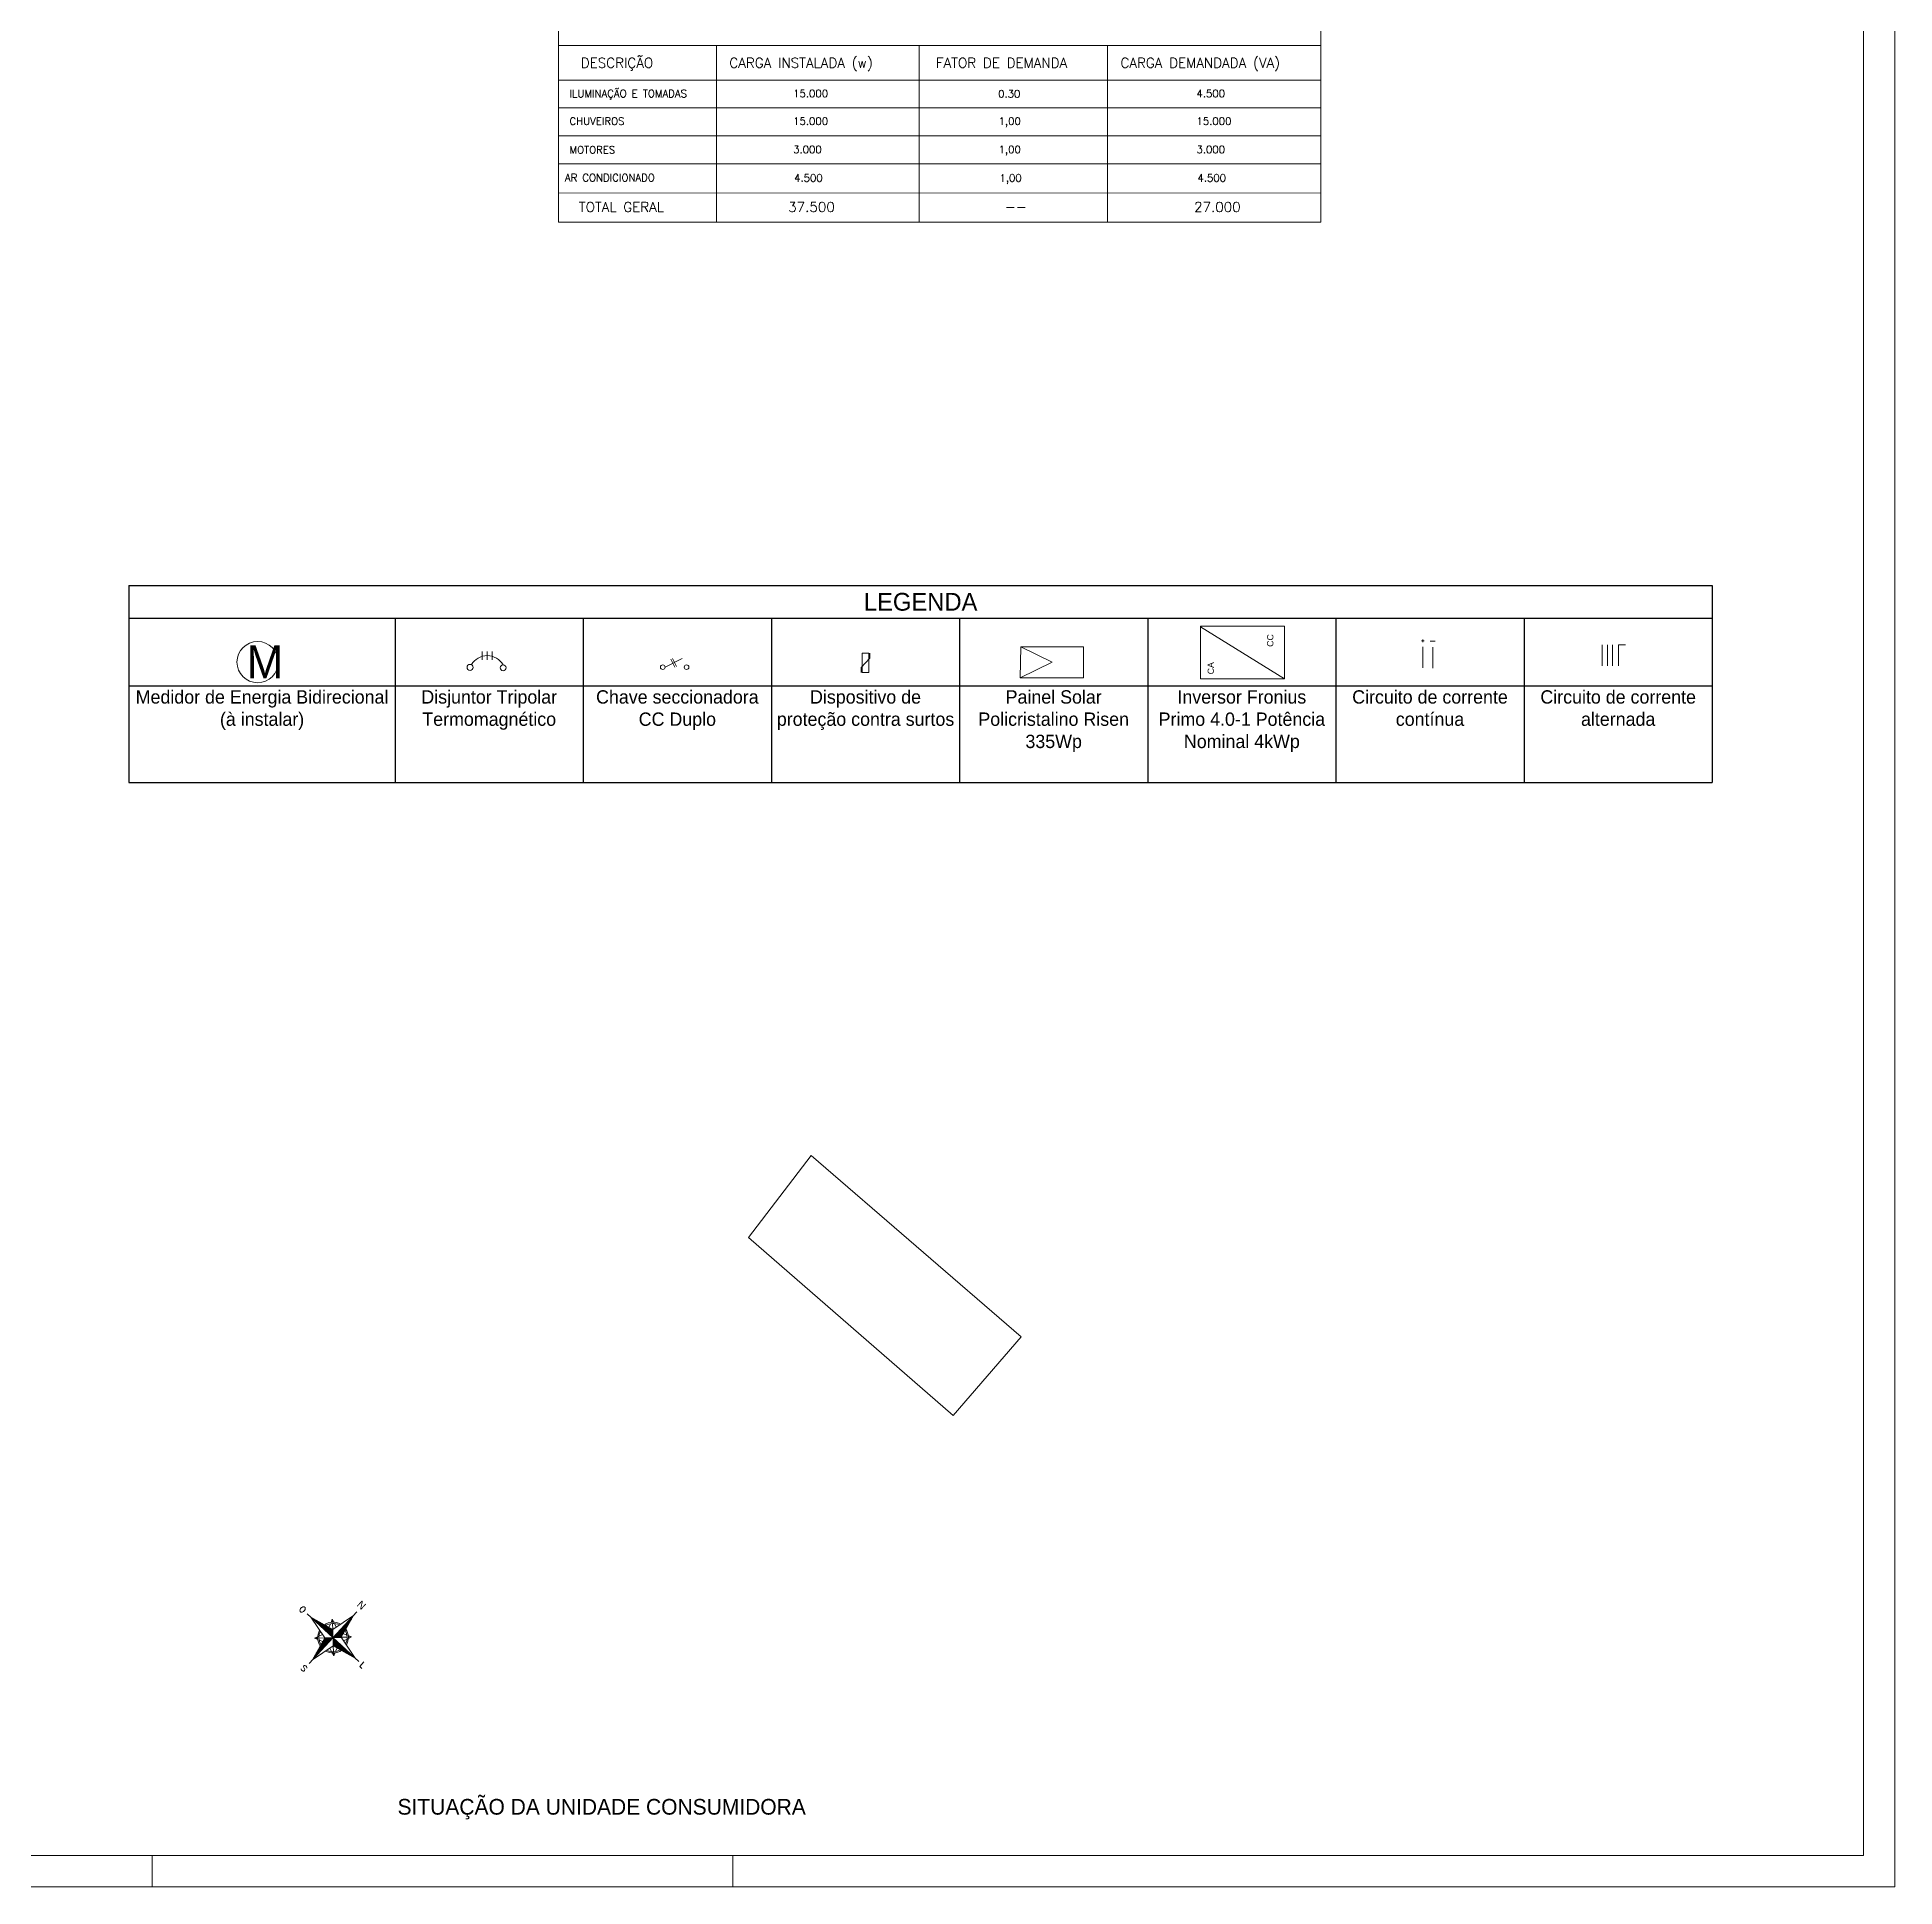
# Model space of a CAD drawing. Header units: centimetres. Extents: x -31425 to 547589, y -58792 to 172981.
# Drawn here: x 87549 to 158540, y 3453 to 74125 of the extents above; entities that cross this region are included whole.
import ezdxf

# ---------------------------------------------------------------- set-up
doc = ezdxf.new("R2010")
doc.units = ezdxf.units.CM
doc.layers.get('0').update_dxf_attribs({"color": 4})
for name, color, linetype in [('01', 1, 'Continuous'), ('PT-ELE', 3, 'Continuous'), ('QUADROS', 7, 'Continuous'), ('SIMBOLO', 1, 'Continuous'), ('WY-ELE-DIAGRAMA', 2, 'Continuous'), ('WY-ELE-DIAGRAMAS-TEXTO', 2, 'Continuous')]:
    doc.layers.add(name, color=color, linetype=linetype)
doc.layers.add('A-DETL', color=90, linetype='Continuous', lineweight=9)
doc.styles.add('603', font='SIMPLEX', dxfattribs={"height": 1.5})
doc.styles.add('804', font='SIMPLEX', dxfattribs={"height": 2})
doc.styles.add('GOTHICE', font='gothice')
doc.styles.add('ROMANS', font='romans.shx', dxfattribs={"width": 1.5})
doc.styles.add('STANDARD-0.1', font='arial.ttf', dxfattribs={"height": 0.1})

# ---------------------------------------------------------------- blocks, each defined once
blk = doc.blocks.new('*T144')
at = {"color": 0, "lineweight": -2}
for p, q in [((0, 0), (10171, 0)), ((0, 0), (0, -1246)), ((10171, 0), (17362, 0)), ((17362, 0), (24552, 0)), ((24552, 0), (31743, 0)), ((31743, 0), (38933, 0)), ((38933, 0), (46124, 0)), ((46124, 0), (53314, 0)), ((53314, 0), (60505, 0)), ((60505, 0), (60505, -1246)), ((0, -1246), (10171, -1246)), ((0, -1246), (0, -3829)), ((10171, -1246), (17362, -1246)), ((10171, -1246), (10171, -3829)), ((17362, -1246), (24552, -1246)), ((17362, -1246), (17362, -3829)), ((24552, -1246), (31743, -1246)), ((24552, -1246), (24552, -3829)), ((31743, -1246), (38933, -1246)), ((31743, -1246), (31743, -3829)), ((38933, -1246), (46124, -1246)), ((38933, -1246), (38933, -3829)), ((46124, -1246), (53314, -1246)), ((46124, -1246), (46124, -3829)), ((53314, -1246), (60505, -1246)), ((53314, -1246), (53314, -3829)), ((60505, -1246), (60505, -3829)), ((0, -3829), (10171, -3829)), ((0, -3829), (0, -7523)), ((10171, -3829), (17362, -3829)), ((10171, -3829), (10171, -7523)), ((17362, -3829), (24552, -3829)), ((17362, -3829), (17362, -7523)), ((24552, -3829), (31743, -3829)), ((24552, -3829), (24552, -7523)), ((31743, -3829), (38933, -3829)), ((31743, -3829), (31743, -7523)), ((38933, -3829), (46124, -3829)), ((38933, -3829), (38933, -7523)), ((46124, -3829), (53314, -3829)), ((46124, -3829), (46124, -7523)), ((53314, -3829), (60505, -3829)), ((53314, -3829), (53314, -7523)), ((60505, -3829), (60505, -7523)), ((0, -7523), (10171, -7523)), ((10171, -7523), (17362, -7523)), ((17362, -7523), (24552, -7523)), ((24552, -7523), (31743, -7523)), ((31743, -7523), (38933, -7523)), ((38933, -7523), (46124, -7523)), ((46124, -7523), (53314, -7523)), ((53314, -7523), (60505, -7523))]:
    blk.add_line(p, q, dxfattribs=at)
at = {"color": 0, "lineweight": 5}
for s, insert, char_height, width, attachment_point in [('LEGENDA', (30253, -623), 679.4, 60165.3, 5), ('Medidor de Energia Bidirecional (à instalar)', (5086, -3999), 509.56, 9831.68, 2), ('Disjuntor Tripolar Termomagnético', (13767, -3999), 509.56, 6850.81, 2), ('Chave seccionadora CC Duplo', (20957, -3999), 509.56, 6850.81, 2), ('Dispositivo de proteção contra surtos', (28148, -3999), 509.56, 6850.81, 2), ('Painel Solar Policristalino Risen 335Wp', (35338, -3999), 509.56, 6850.81, 2), ('Inversor Fronius Primo 4.0-1 Potência Nominal 4kWp', (42529, -3999), 509.56, 6850.81, 2), ('Circuito de corrente contínua', (49719, -3999), 509.56, 6850.81, 2), ('Circuito de corrente alternada', (56910, -3999), 509.56, 6850.81, 2)]:
    blk.add_mtext(s, dxfattribs=dict(at, insert=insert, char_height=char_height, width=width, attachment_point=attachment_point))
blk = doc.blocks.new('*X110')
at = {"color": 0}
for p, q in [((0.003, 0.586), (0.005, 0.588)), ((0.003, 0.56), (0.01, 0.567)), ((0.003, 0.533), (0.015, 0.545)), ((0.003, 0.507), (0.02, 0.524)), ((0.003, 0.48), (0.025, 0.502)), ((0.003, 0.454), (0.03, 0.481)), ((0.003, 0.427), (0.035, 0.459)), ((0.003, 0.4), (0.04, 0.438)), ((0.003, 0.374), (0.045, 0.416)), ((0.003, 0.347), (0.05, 0.395)), ((0.003, 0.321), (0.055, 0.373)), ((0.003, 0.294), (0.06, 0.352)), ((0.003, 0.268), (0.065, 0.33)), ((0.003, 0.241), (0.07, 0.309)), ((0.003, 0.215), (0.075, 0.287)), ((0.003, 0.188), (0.08, 0.266)), ((0.003, 0.162), (0.085, 0.244)), ((0.003, 0.135), (0.09, 0.223)), ((0.003, 0.109), (0.095, 0.201)), ((0.003, 0.082), (0.1, 0.18)), ((0.003, 0.056), (0.105, 0.158)), ((0.003, 0.029), (0.11, 0.137)), ((0.003, 0.003), (0.115, 0.115))]:
    blk.add_line(p, q, dxfattribs=at)

msp = doc.modelspace()

# ---------------------------------------------------------------- linework, layer by layer
at = {"lineweight": 5}
for p, q in [((158540.195, 3453.479), (158540.195, 123806.366)), ((157340.195, 4653.479), (157340.195, 122606.366)), ((140548.645, 51055.165), (140454.547, 51055.165)), ((140496.031, 50826.575), (140496.031, 50025.275)), ((140501.339, 51011.206), (140501.193, 51105.304)), ((140788.661, 51051.796), (140972.151, 51051.796)), ((140885.546, 50819.293), (140885.546, 50017.993)), ((147357.46, 50909.815), (147357.46, 50108.516)), ((147554.854, 50906.872), (147554.854, 50105.572)), ((147747.797, 50909.815), (147747.797, 50108.516)), ((147977.16, 50909.815), (147977.16, 50108.516)), ((147977.16, 50909.815), (148249.093, 50909.815)), ((18860.195, 4653.479), (157340.195, 4653.479)), ((91940.195, 3453.479), (91940.195, 4653.479)), ((114140.195, 3453.479), (114140.195, 4653.479)), ((15860.195, 3453.479), (158540.195, 3453.479))]:
    msp.add_line(p, q, dxfattribs=at)
at = {"color": 5, "lineweight": 5}
msp.add_line((113505.792, 73803.577), (113505.792, 67051.531), dxfattribs=at)
at = {"color": 141, "linetype": 'Continuous', "lineweight": 5, "true_color": 0xadddf7}
for p, q in [((125136.794, 50836.08), (125118.803, 49645.469)), ((126336.509, 50240.306), (125118.803, 49645.469)), ((125118.803, 49645.469), (127536.224, 49644.312))]:
    msp.add_line(p, q, dxfattribs=at)
at = {"color": 1, "linetype": 'Continuous', "lineweight": 5}
for p, q in [((125150.109, 24462.962), (117122.269, 31391.522)), ((114737.916, 28263.993), (122548.996, 21459.296))]:
    msp.add_line(p, q, dxfattribs=at)
at = {"color": 252, "lineweight": 5}
for p, q in [((97866.798, 13890.279), (99842.821, 12062.1)), ((97940.719, 11988.178), (99768.899, 13964.201)), ((98827.526, 13678.233), (98831.985, 13563.491)), ((98833.852, 13515.456), (98842.777, 13285.792)), ((98152.765, 12948.906), (98267.507, 12953.365)), ((98315.543, 12955.232), (98545.206, 12964.157)), ((98545.206, 12964.157), (99164.412, 12988.222)), ((98866.841, 12666.587), (98842.777, 13285.792)), ((99394.076, 12997.147), (99164.412, 12988.222)), ((99556.853, 13003.473), (99442.111, 12999.014)), ((98875.767, 12436.923), (98866.841, 12666.587)), ((98882.093, 12274.146), (98877.634, 12388.888))]:
    msp.add_line(p, q, dxfattribs=at)
at = {"color": 1, "linetype": 'Continuous', "lineweight": 5}
msp.add_lwpolyline([(117122.269, 31391.522), (114737.916, 28263.993)], dxfattribs=at)
at = {"color": 252, "lineweight": 5}
for points in [[(98545.206, 12964.157), (98007.942, 13759.695), (98842.777, 13285.792), (99638.315, 13823.056), (99164.412, 12988.222), (99701.676, 12192.684), (98866.841, 12666.587), (98071.304, 12129.323), (98545.206, 12964.157)], [(98757.848, 13507.081), (98700.613, 13366.493)], [(98885.162, 13563.15), (98827.526, 13678.233), (98778.995, 13559.024)], [(98978.249, 13377.283), (98910.276, 13513.005)], [(98267.848, 13006.542), (98152.765, 12948.906), (98271.974, 12900.375)], [(98453.716, 13099.629), (98317.994, 13031.656)], [(98323.917, 12879.228), (98464.506, 12821.994)], [(99385.701, 13073.151), (99245.113, 13130.385)], [(99255.902, 12852.75), (99391.625, 12920.723)], [(99441.77, 12945.837), (99556.853, 13003.473), (99437.644, 13052.004)], [(98731.37, 12575.096), (98799.343, 12439.374)], [(98824.457, 12389.229), (98882.093, 12274.146), (98930.624, 12393.355)], [(98951.77, 12445.298), (99009.005, 12585.886)]]:
    msp.add_lwpolyline(points, dxfattribs=at)
at = {"linetype": 'Continuous', "lineweight": 5}
for centre in [(104093.173, 50047.313), (105356.159, 50029.669)]:
    msp.add_circle(centre, 114.49, dxfattribs=at)
at = {"lineweight": 5}
msp.add_arc((104748.579, 49791.684), 702.42, 30.11933088, 149.35092361, dxfattribs=at)
at = {"color": 252, "lineweight": 5}
for radius, start, end in [(587.745, 60.64810395, 123.80305341), (539.673, 63.23564846, 121.2155089), (587.745, 150.64810395, 213.80305341), (539.673, 153.23564846, 211.2155089), (539.673, 333.23564846, 31.2155089), (587.745, 330.64810395, 33.80305341), (587.745, 240.64810395, 303.80305341), (539.673, 243.23564846, 301.2155089)]:
    msp.add_arc((98854.809, 12976.19), radius, start, end, dxfattribs=at)
at = {"layer": '01', "color": 5, "linetype": 'Continuous', "lineweight": 5}
for p, q in [((121257.048, 67051.531), (121257.048, 73803.577)), ((128453.778, 67051.531), (128453.778, 73803.577))]:
    msp.add_line(p, q, dxfattribs=at)
at = {"layer": '01', "color": 1, "linetype": 'Continuous', "lineweight": 5}
msp.add_lwpolyline([(122548.996, 21459.296), (125150.109, 24462.962)], dxfattribs=at)
at = {"layer": 'A-DETL', "color": 141, "linetype": 'Continuous', "lineweight": 5, "true_color": 0xadddf7}
for p, q in [((125136.794, 50836.08), (127536.793, 50834.932)), ((125136.794, 50836.08), (126336.509, 50240.306)), ((127536.793, 50834.932), (127536.224, 49644.532))]:
    msp.add_line(p, q, dxfattribs=at)
at = {"layer": 'PT-ELE', "color": 5, "lineweight": 5}
msp.add_circle((95973.308, 50247.77), 787.341, dxfattribs=at)
at = {"layer": 'QUADROS', "color": 5, "lineweight": 5}
for p, q in [((107472.985, 75653.272), (107472.985, 67051.531)), ((136600.486, 75653.272), (136600.486, 67051.531)), ((136600.486, 73803.577), (107472.985, 73803.577)), ((136600.486, 72485.195), (107472.985, 72485.195)), ((136600.486, 71430.822), (107472.985, 71430.822)), ((136600.486, 70358.682), (107472.985, 70358.682)), ((136600.486, 69280.202), (107472.985, 69280.202)), ((136600.486, 68168.278), (107472.985, 68177.677)), ((136600.486, 67051.531), (107472.985, 67051.531))]:
    msp.add_line(p, q, dxfattribs=at)
at = {"layer": 'SIMBOLO', "linetype": 'ByBlock', "lineweight": 5}
for p, q in [((119074.266, 49855.539), (119074.266, 50591.411)), ((119074.266, 50591.411), (119330.867, 50591.411)), ((119330.867, 50591.411), (119330.867, 49855.539)), ((119366.147, 50399.875), (119366.147, 50591.411)), ((111546.591, 50054.243), (112197.418, 50385.808)), ((111766.541, 50355.494), (111919.592, 50055.072)), ((111823.966, 50384.749), (111977.017, 50084.328)), ((119038.986, 49855.539), (119038.986, 50047.075)), ((119074.266, 49855.539), (119330.867, 49855.539))]:
    msp.add_line(p, q, dxfattribs=at)
at = {"layer": 'SIMBOLO', "lineweight": 5}
msp.add_line((119366.147, 50399.875), (119038.986, 50047.075), dxfattribs=at)
at = {"layer": 'SIMBOLO', "linetype": 'ByBlock', "lineweight": 5}
for centre in [(111457.276, 50054.243), (112366.324, 50054.243)]:
    msp.add_circle(centre, 89.315, dxfattribs=at)
at = {"layer": 'WY-ELE-DIAGRAMA', "color": 1, "lineweight": 5}
msp.add_line((135210.812, 49602.884), (132006.17, 51600.318), dxfattribs=at)
at = {"layer": 'WY-ELE-DIAGRAMA', "color": 251, "lineweight": 5}
for p, q in [((104558.94, 50650.925), (104558.94, 50337.268)), ((104745.544, 50650.925), (104745.544, 50337.268)), ((104932.15, 50650.925), (104932.15, 50337.268))]:
    msp.add_line(p, q, dxfattribs=at)
at = {"layer": 'WY-ELE-DIAGRAMA', "color": 1, "lineweight": 5}
msp.add_lwpolyline([(132006.17, 49602.884), (132006.17, 51615.642), (135210.812, 51615.642), (135210.812, 49602.884)], close=True, dxfattribs=at)

# ---------------------------------------------------------------- block references
msp.add_blockref('*T144', (91057.456, 53170.68))
at = {"color": 252, "lineweight": 5}
for p, xscale, yscale, zscale, rotation in [((98845.781, 12977.376), 1922.862823043132, 1922.862823043133, 1922.862823043133, 47.22557868039227), ((98855.995, 12985.218), 1922.862823043132, 1922.862823043132, 1922.862823043132, 317.2255786803922), ((98853.623, 12967.161), 1922.862823043133, 1922.862823043133, 1922.862823043133, 137.2255786803923), ((98863.838, 12975.003), 1922.862823043133, 1922.862823043133, 1922.862823043133, 227.2255786803922)]:
    msp.add_blockref('*X110', p, dxfattribs=dict(at, xscale=xscale, yscale=yscale, zscale=zscale, rotation=rotation))

# ---------------------------------------------------------------- texts
at = {"color": 251, "lineweight": 5, "style": 'GOTHICE'}
msp.add_text('N', height=288.429, rotation=317.22557868, dxfattribs=at).set_placement((99744.564, 14207.216))
at = {"color": 252, "lineweight": 5, "style": 'ROMANS'}
for s, p in [('O', (97535.219, 14038.376)), ('S', (97598.218, 11783.672)), ('L', (99845.699, 11902.541))]:
    msp.add_text(s, height=230.744, rotation=317.22557868, dxfattribs=at).set_placement(p)
at = {"lineweight": 5}
msp.add_text('SITUAÇÃO DA UNIDADE CONSUMIDORA', height=600, dxfattribs=at).set_placement((101320.305, 6211.926))
at = {"layer": 'PT-ELE', "color": 251, "lineweight": 5}
msp.add_text('M', height=1254.872, dxfattribs=at).set_placement((95552.885, 49627.992))
at = {"layer": 'QUADROS', "color": 7, "lineweight": 5, "style": '804'}
for s, height, p in [('DESCRIÇÃO', 377.4888, (108324.266, 72954.793)), ('CARGA INSTALADA (w)', 377.48881, (114000.362, 72954.793)), ('FATOR DE DEMANDA', 377.48881, (121896.377, 72954.793)), ('CARGA DEMANDADA (VA)', 377.48881, (128947.9, 72954.793)), ('TOTAL GERAL', 377.48881, (108250.745, 67449.229)), ('37.500', 377.489, (116250.48, 67449.229)), ('--', 377.4888, (124532.462, 67449.229)), ('27.000', 377.489, (131760.719, 67449.229))]:
    msp.add_text(s, height=height, dxfattribs=at).set_placement(p)
at = {"layer": 'QUADROS', "color": 5, "lineweight": 5, "style": '603'}
for s, height, p in [('ILUMINAÇÃO E TOMADAS', 283.11661, (107891.57, 71825.352)), ('15.000', 283.117, (116440.051, 71829.482)), ('0.30', 283.117, (124273.019, 71818.07)), ('4.500', 283.117, (131853.062, 71829.482)), ('CHUVEIROS', 283.117, (107891.57, 70775.109)), ('15.000', 283.117, (116440.051, 70775.109)), ('1,00', 283.1166, (124288.742, 70775.109)), ('15.000', 283.117, (131853.062, 70775.109)), ('MOTORES', 283.1166, (107891.57, 69678.862)), ('3.000', 283.117, (116440.051, 69694.934)), ('1,00', 283.1166, (124288.742, 69694.934)), ('3.000', 283.117, (131853.062, 69694.934)), ('AR CONDICIONADO', 283.11661, (107717.028, 68615.687)), ('4.500', 283.117, (116476.211, 68603.111)), ('1,00', 283.1166, (124324.903, 68603.111)), ('4.500', 283.117, (131889.222, 68603.111))]:
    msp.add_text(s, height=height, dxfattribs=at).set_placement(p)
at = {"layer": 'WY-ELE-DIAGRAMAS-TEXTO', "color": 251, "lineweight": 5, "char_height": 239.904, "width": 10556.27622, "attachment_point": 1, "rotation": 90, "style": 'STANDARD-0.1'}
for s, insert in [('CC', (134551.512, 50831.077)), ('CA', (132279.195, 49781.243))]:
    msp.add_mtext(s, dxfattribs=dict(at, insert=insert))

doc.saveas('drawing.dxf')
